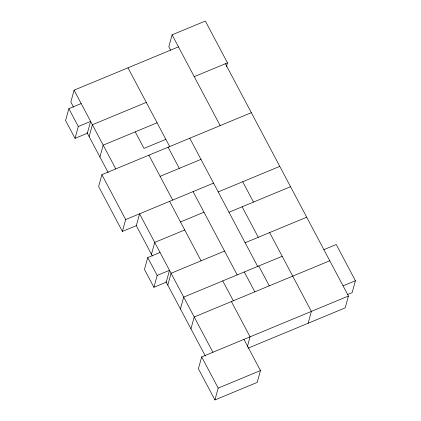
<?xml version="1.0" encoding="UTF-8"?>
<svg xmlns="http://www.w3.org/2000/svg" width="421" height="421" viewBox="0 0 421 421"><rect width="100%" height="100%" fill="white"/><g stroke="black" fill="none" stroke-linecap="round" stroke-linejoin="round"><path stroke-width="0.63" d="M81.164 103.54L68.844 108.65L65.576 120.506L75.033 138.362L87.358 133.252L90.62 121.395L78.301 126.505L75.033 138.362M178.467 46.878L74.085 90.178L70.823 102.035L73.57 107.218M89.131 136.599L92.394 124.742L146.287 102.387M99.93 156.991L103.198 145.134L157.091 122.779M251.337 112.681L101.887 174.673L98.625 186.529L122.406 231.424L136.867 225.424M226.456 66.613L227.487 62.866L205.337 21.05L172.089 34.838L168.826 46.694L170.673 50.178M122.406 231.424L125.669 219.567L101.887 174.673M160.043 252.458L147.724 257.573L144.456 269.429L153.912 287.28L166.237 282.17L169.5 270.314L157.18 275.429L153.912 287.28M151.46 254.273L154.723 242.417L184.74 229.966M167.8 285.122L171.068 273.271L224.572 251.074M180.43 308.972L183.698 297.115L282.181 256.263M190.955 328.838L194.223 316.987L329.775 260.757M225.409 63.729L348.451 296.021L201.675 356.908L198.407 368.764L214.926 399.95L257.189 382.415L260.457 370.564L243.938 339.379M214.926 399.95L218.194 388.094L201.675 356.908M247.327 346.815L250.079 336.832L231.397 301.562M308.119 323.254L311.387 311.398L269.64 232.581M348.451 296.021L345.188 307.877L248.027 348.183M323.881 249.637L336.237 244.512L355.424 280.733L352.156 292.59L347.451 294.542M194.239 76.659L227.487 62.866M165.863 139.346L144.003 148.413L135.23 131.847M160.101 176.331L200.97 159.38M125.669 219.567L213.542 183.119M218.204 191.913L279.781 166.374M180.493 221.951L203.985 212.205M228.977 212.252L290.553 186.708M245.133 242.749L306.704 217.21M343.068 285.859L355.424 280.733M218.194 388.094L260.457 370.564M172.089 34.838L220.167 125.605M242.712 181.746L253.484 202.085M242.133 206.795L258.289 237.291M258.762 265.977L269.287 285.848M189.766 138.22L257.673 266.43M244.306 271.971L254.831 291.842M127.979 67.823L169.679 146.55M193.076 191.608L237.202 274.918M168.095 147.208L179.299 168.368M222.772 280.907L233.297 300.778M148.892 155.175L172.673 200.07M169.584 201.354L201.08 260.82M74.085 90.178L115.786 168.905M212.905 352.251L139.567 213.805L136.304 225.661L152.365 255.989M86.994 132.568L108.223 172.647M165.985 281.696L205.348 356.013M68.844 108.65L78.301 126.505M147.724 257.573L157.18 275.429"/></g></svg>
